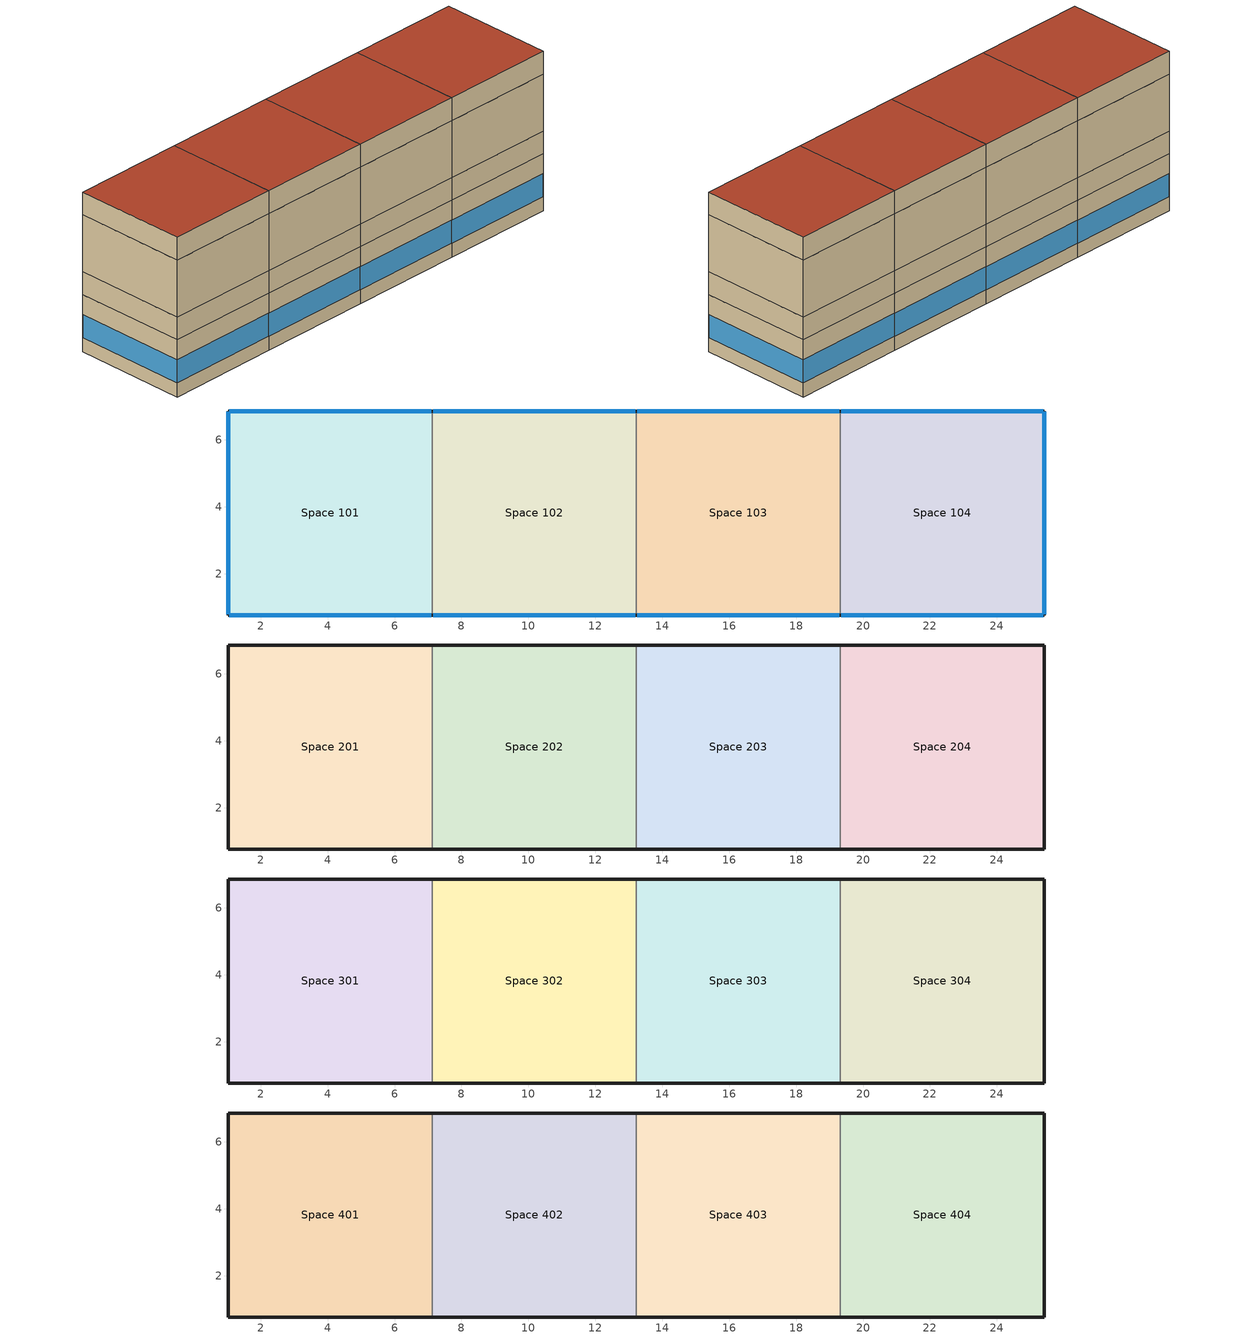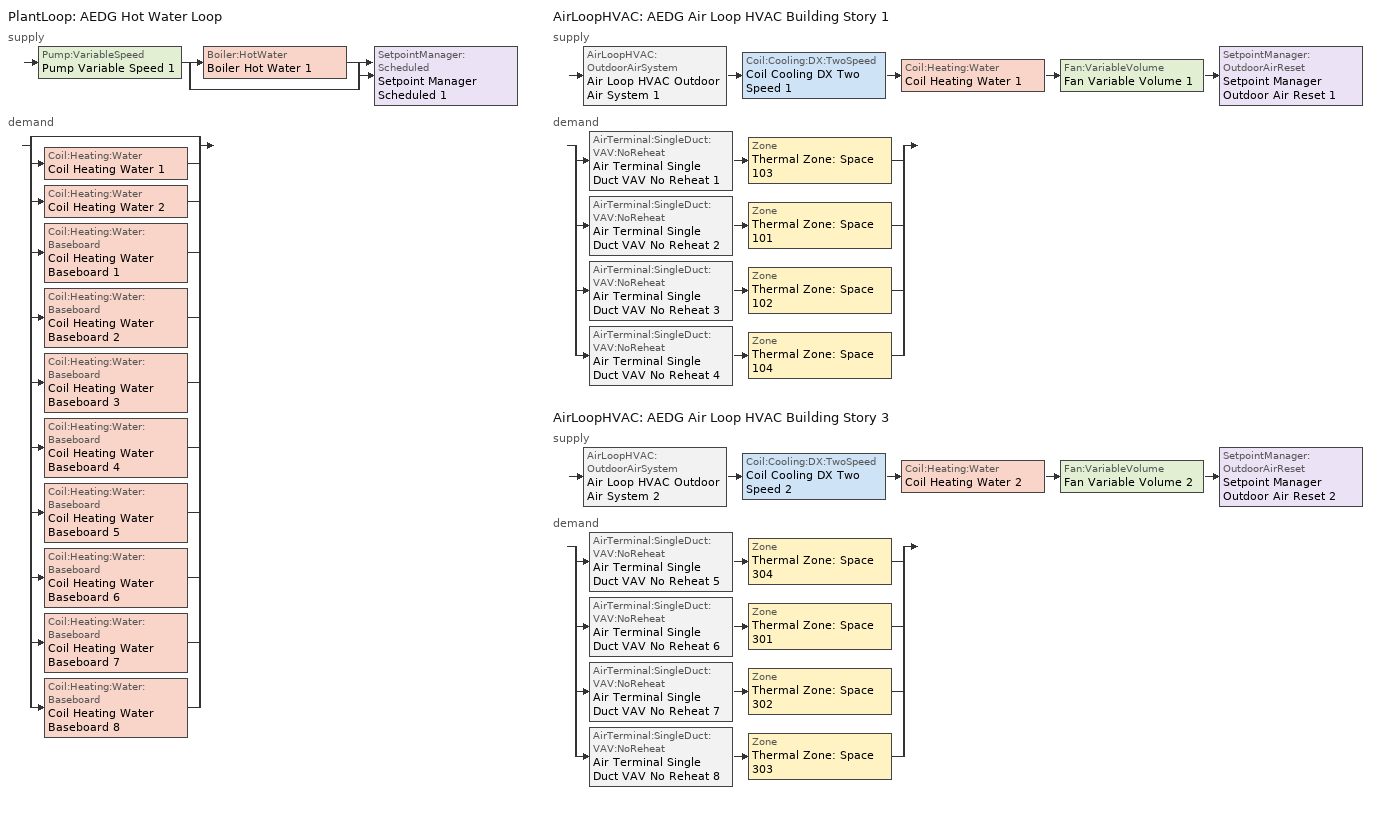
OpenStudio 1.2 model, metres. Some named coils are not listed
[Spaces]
Space 101
 floor ground: 7.13,6.86 7.13,0.77 1.03,0.77 1.03,6.86 z0
 wall outside: 7.13,6.86 1.03,6.86 1.03,0.77 7.13,0.77 z0:3.05
 wall to Space 102: 7.13,0.77 7.13,6.86 z0:3.05
 window: 7.1,6.86 1.06,6.86 / 1.06,0.77 7.1,0.77 / 1.03,6.84 1.03,0.79 z0.76:1.99
Space 102
 floor ground: 13.22,6.86 13.22,0.77 7.13,0.77 7.13,6.86 z0
 wall outside: 7.13,0.77 13.22,0.77 / 13.22,6.86 7.13,6.86 z0:3.05
 wall to Space 103: 13.22,0.77 13.22,6.86 z0:3.05
 window: 13.2,6.86 7.15,6.86 / 7.15,0.77 13.2,0.77 z0.76:1.99
Space 103
 floor ground: 19.32,6.86 19.32,0.77 13.22,0.77 13.22,6.86 z0
 wall outside: 13.22,0.77 19.32,0.77 / 19.32,6.86 13.22,6.86 z0:3.05
 wall to Space 104: 19.32,0.77 19.32,6.86 z0:3.05
 window: 13.25,0.77 19.29,0.77 / 19.29,6.86 13.25,6.86 z0.76:1.99
Space 104
 floor ground: 25.41,6.86 25.41,0.77 19.32,0.77 19.32,6.86 z0
 wall outside: 19.32,0.77 25.41,0.77 25.41,6.86 19.32,6.86 z0:3.05
 window: 19.34,0.77 25.39,0.77 / 25.41,0.79 25.41,6.84 / 25.39,6.86 19.34,6.86 z0.76:1.99
Space 201
 floor to Space 101: 7.13,6.86 7.13,0.77 1.03,0.77 1.03,6.86 z3.05
 wall outside: 7.13,6.86 1.03,6.86 1.03,0.77 7.13,0.77 z3.05:4.27
 wall to Space 202: 7.13,0.77 7.13,6.86 z3.05:4.27
Space 202
 floor to Space 102: 13.22,6.86 13.22,0.77 7.13,0.77 7.13,6.86 z3.05
 wall outside: 7.13,0.77 13.22,0.77 / 13.22,6.86 7.13,6.86 z3.05:4.27
 wall to Space 203: 13.22,0.77 13.22,6.86 z3.05:4.27
Space 203
 floor to Space 103: 19.32,6.86 19.32,0.77 13.22,0.77 13.22,6.86 z3.05
 wall outside: 13.22,0.77 19.32,0.77 / 19.32,6.86 13.22,6.86 z3.05:4.27
 wall to Space 204: 19.32,0.77 19.32,6.86 z3.05:4.27
Space 204
 floor to Space 104: 25.41,6.86 25.41,0.77 19.32,0.77 19.32,6.86 z3.05
 wall outside: 19.32,0.77 25.41,0.77 25.41,6.86 19.32,6.86 z3.05:4.27
Space 301
 floor to Space 201: 7.13,6.86 7.13,0.77 1.03,0.77 1.03,6.86 z4.27
 wall outside: 7.13,6.86 1.03,6.86 1.03,0.77 7.13,0.77 z4.27:7.32
 wall to Space 302: 7.13,0.77 7.13,6.86 z4.27:7.32
Space 302
 floor to Space 202: 13.22,6.86 13.22,0.77 7.13,0.77 7.13,6.86 z4.27
 wall outside: 7.13,0.77 13.22,0.77 / 13.22,6.86 7.13,6.86 z4.27:7.32
 wall to Space 303: 13.22,0.77 13.22,6.86 z4.27:7.32
Space 303
 floor to Space 203: 19.32,6.86 19.32,0.77 13.22,0.77 13.22,6.86 z4.27
 wall outside: 13.22,0.77 19.32,0.77 / 19.32,6.86 13.22,6.86 z4.27:7.32
 wall to Space 304: 19.32,0.77 19.32,6.86 z4.27:7.32
Space 304
 floor to Space 204: 25.41,6.86 25.41,0.77 19.32,0.77 19.32,6.86 z4.27
 wall outside: 19.32,0.77 25.41,0.77 25.41,6.86 19.32,6.86 z4.27:7.32
Space 401
 floor to Space 301: 7.13,6.86 7.13,0.77 1.03,0.77 1.03,6.86 z7.32
 wall outside: 7.13,6.86 1.03,6.86 1.03,0.77 7.13,0.77 z7.32:8.53
 wall to Space 402: 7.13,0.77 7.13,6.86 z7.32:8.53
 roof outside: 7.13,0.77 7.13,6.86 1.03,6.86 1.03,0.77 z8.53
Space 402
 floor to Space 302: 13.22,6.86 13.22,0.77 7.13,0.77 7.13,6.86 z7.32
 wall outside: 7.13,0.77 13.22,0.77 / 13.22,6.86 7.13,6.86 z7.32:8.53
 wall to Space 403: 13.22,0.77 13.22,6.86 z7.32:8.53
 roof outside: 13.22,0.77 13.22,6.86 7.13,6.86 7.13,0.77 z8.53
Space 403
 floor to Space 303: 19.32,6.86 19.32,0.77 13.22,0.77 13.22,6.86 z7.32
 wall outside: 13.22,0.77 19.32,0.77 / 19.32,6.86 13.22,6.86 z7.32:8.53
 wall to Space 404: 19.32,0.77 19.32,6.86 z7.32:8.53
 roof outside: 19.32,0.77 19.32,6.86 13.22,6.86 13.22,0.77 z8.53
Space 404
 floor to Space 304: 25.41,6.86 25.41,0.77 19.32,0.77 19.32,6.86 z7.32
 wall outside: 19.32,0.77 25.41,0.77 25.41,6.86 19.32,6.86 z7.32:8.53
 roof outside: 25.41,0.77 25.41,6.86 19.32,6.86 19.32,0.77 z8.53
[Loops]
PlantLoop 'AEDG Hot Water Loop'
 supply: Pump:VariableSpeed 'Pump Variable Speed 1' > split
  | Boiler:HotWater 'Boiler Hot Water 1'
  | bypass
  join > SetpointManager:Scheduled 'Setpoint Manager Scheduled 1'
 demand: split
  | bypass
  | Coil:Heating:Water 'Coil Heating Water 1'
  | Coil:Heating:Water 'Coil Heating Water 2'
  | Coil:Heating:Water:Baseboard 'Coil Heating Water Baseboard 1'
  | Coil:Heating:Water:Baseboard 'Coil Heating Water Baseboard 2'
  | Coil:Heating:Water:Baseboard 'Coil Heating Water Baseboard 3'
  | Coil:Heating:Water:Baseboard 'Coil Heating Water Baseboard 4'
  | Coil:Heating:Water:Baseboard 'Coil Heating Water Baseboard 5'
  | Coil:Heating:Water:Baseboard 'Coil Heating Water Baseboard 6'
  | Coil:Heating:Water:Baseboard 'Coil Heating Water Baseboard 7'
  | Coil:Heating:Water:Baseboard 'Coil Heating Water Baseboard 8'
AirLoopHVAC 'AEDG Air Loop HVAC Building Story 1'
 supply: AirLoopHVAC:OutdoorAirSystem 'Air Loop HVAC Outdoor Air System 1' > Coil:Cooling:DX:TwoSpeed 'Coil Cooling DX Two Speed 1' > Coil:Heating:Water 'Coil Heating Water 1' > Fan:VariableVolume 'Fan Variable Volume 1' > SetpointManager:OutdoorAirReset 'Setpoint Manager Outdoor Air Reset 1'
 demand: split
  | AirTerminal:SingleDuct:VAV:NoReheat 'Air Terminal Single Duct VAV No Reheat 1' > Zone 'Thermal Zone: Space 103'
  | AirTerminal:SingleDuct:VAV:NoReheat 'Air Terminal Single Duct VAV No Reheat 2' > Zone 'Thermal Zone: Space 101'
  | AirTerminal:SingleDuct:VAV:NoReheat 'Air Terminal Single Duct VAV No Reheat 3' > Zone 'Thermal Zone: Space 102'
  | AirTerminal:SingleDuct:VAV:NoReheat 'Air Terminal Single Duct VAV No Reheat 4' > Zone 'Thermal Zone: Space 104'
AirLoopHVAC 'AEDG Air Loop HVAC Building Story 3'
 supply: AirLoopHVAC:OutdoorAirSystem 'Air Loop HVAC Outdoor Air System 2' > Coil:Cooling:DX:TwoSpeed 'Coil Cooling DX Two Speed 2' > Coil:Heating:Water 'Coil Heating Water 2' > Fan:VariableVolume 'Fan Variable Volume 2' > SetpointManager:OutdoorAirReset 'Setpoint Manager Outdoor Air Reset 2'
 demand: split
  | AirTerminal:SingleDuct:VAV:NoReheat 'Air Terminal Single Duct VAV No Reheat 5' > Zone 'Thermal Zone: Space 304'
  | AirTerminal:SingleDuct:VAV:NoReheat 'Air Terminal Single Duct VAV No Reheat 6' > Zone 'Thermal Zone: Space 301'
  | AirTerminal:SingleDuct:VAV:NoReheat 'Air Terminal Single Duct VAV No Reheat 7' > Zone 'Thermal Zone: Space 302'
  | AirTerminal:SingleDuct:VAV:NoReheat 'Air Terminal Single Duct VAV No Reheat 8' > Zone 'Thermal Zone: Space 303'
[Building]
Secondary School: North Axis {deg}=-0; Space Type=ASHRAE 189.1-2009 ClimateZone 4-8 SecondarySchool Classroom; Default Construction Set=ASHRAE 189.1-2009 ClimateZone 4-5 (s scho) ConstSet
[ClimateZones]
Climate Zone Institution Name 1=ASHRAE; Climate Zone Document Name 1=ANSI/ASHRAE Standard 169; Climate Zone Document Year 1=2006; Climate Zone Institution Name 2=CEC; Climate Zone Document Name 2=California Climate Zone Descriptions; Climate Zone Document Year 2=1995
[Site]
Site 1: Latitude {deg}=41.98; Longitude {deg}=-87.92; Time Zone {hr}=-6; Elevation {m}=201
[SizingPeriod:DesignDay] Barometric Pressure {Pa}=98934; Sky Clearness=0; Rain Indicator=0; Snow Indicator=0; Day of Month=21; Daylight Saving Time Indicator=0; Dry-Bulb Temperature Range Modifier Type=DefaultMultipliers
Name | Maximum Dry-Bulb Temperature {C} | Daily Dry-Bulb Temperature Range {deltaC} | Humidity Indicating Conditions at Maximum Dry-Bulb {BasedOnField A3} | Wind Speed {m/s} | Wind Direction {deg} | Month | Day Type | Humidity Indicating Type | Solar Model Indicator | ASHRAE Taub | ASHRAE Taud
Chicago Ohare Intl Ap Ann Clg .4% Condns Enth=>MDB | 31.4 | 10.5 | 79200 | 5.2 | 230 | 7 | SummerDesignDay | Enthalpy | ASHRAETau | 0.455 | 2.05
Chicago Ohare Intl Ap Ann Clg .4% Condns DP=>MDB | 28.9 | 10.5 | 23.8 | 5.2 | 230 | 7 | SummerDesignDay | Dewpoint | ASHRAETau | 0.455 | 2.05
Chicago Ohare Intl Ap Ann Htg 99.6% Condns DB | -20 | 0 | -20 | 4.9 | 270 | 1 | WinterDesignDay | Wetbulb | ASHRAEClearSky
Chicago Ohare Intl Ap Ann Clg .4% Condns WB=>MDB | 31.2 | 10.5 | 25.5 | 5.2 | 230 | 7 | SummerDesignDay | Wetbulb | ASHRAETau | 0.455 | 2.05
Chicago Ohare Intl Ap Ann Clg .4% Condns DB=>MWB | 33.3 | 10.5 | 23.7 | 5.2 | 230 | 7 | SummerDesignDay | Wetbulb | ASHRAETau | 0.455 | 2.05
Chicago Ohare Intl Ap Ann Hum_n 99.6% Condns DP=>MCDB | -19.2 | 0 | -25.7 | 4.9 | 270 | 1 | WinterDesignDay | Dewpoint | ASHRAEClearSky
Chicago Ohare Intl Ap Ann Htg Wind 99.6% Condns WS=>MCDB | -3.5 | 0 | -3.5 | 12.4 | 270 | 1 | WinterDesignDay | Wetbulb | ASHRAEClearSky
[Construction]
000 ExtSlabCarpet 4in ClimateZone 1-8: MAT-CC05 4 HW CONCRETE, CP02 CARPET PAD
000 Exterior Door: 000 F08 Metal surface, 000 I01 25mm insulation board
000 Exterior Window: 000 Clear 3mm, 000 Air 13mm, 000 Clear 3mm
000 Interior Ceiling: 000 M11 100mm lightweight concrete, 000 F05 Ceiling air space resistance, 000 F16 Acoustic tile
000 Interior Door; 000 Interior Partition: 000 G05 25mm wood
000 Interior Floor: 000 F16 Acoustic tile, 000 F05 Ceiling air space resistance, 000 M11 100mm lightweight concrete
000 Interior Wall: 000 G01a 19mm gypsum board, 000 F04 Wall air space resistance, 000 G01a 19mm gypsum board
000 Interior Window: 000 Clear 3mm
ASHRAE 189.1-2009 ExtRoof IEAD ClimateZone 2-5: Roof Membrane, Roof Insulation [21], Metal Decking
ASHRAE 189.1-2009 ExtWall SteelFrame ClimateZone 4-8: MAT-SHEATH, Wall Insulation [39], 1/2IN Gypsum
ASHRAE 189.1-2009 ExtWindow ClimateZone 4-5: Theoretical Glass [207]
[DefaultConstructionSet]
ASHRAE 189.1-2009 ClimateZone 4-5 (s scho) ConstSet: Default Exterior Surface Constructions=ASHRAE 189.1-2009 ClimateZone 4-5 (s scho) Exterior DefSurfCons; Default Interior Surface Constructions=000 Interior DefSurfCons; Default Ground Contact Surface Constructions=000 Ground DefSurfCons; Default Exterior SubSurface Constructions=ASHRAE 189.1-2009 ClimateZone 4-5 (s scho) Exterior DefSubCons; Default Interior SubSurface Constructions=000 Interior DefSubCons; Interior Partition Construction=000 Interior Partition
[DefaultSubSurfaceConstructions] Glass Door Construction=000 Exterior Window; Skylight Construction=000 Exterior Window; Tubular Daylight Dome Construction=000 Interior Window; Tubular Daylight Diffuser Construction=000 Interior Window
Name | Fixed Window Construction | Operable Window Construction | Door Construction
000 Interior DefSubCons | 000 Interior Window | 000 Interior Window | 000 Interior Door
ASHRAE 189.1-2009 ClimateZone 4-5 (s scho) Exterior DefSubCons | ASHRAE 189.1-2009 ExtWindow ClimateZone 4-5 | ASHRAE 189.1-2009 ExtWindow ClimateZone 4-5 | 000 Exterior Door
[DefaultSurfaceConstructions]
Name | Floor Construction | Wall Construction | Roof Ceiling Construction
000 Ground DefSurfCons | 000 ExtSlabCarpet 4in ClimateZone 1-8 | 000 ExtSlabCarpet 4in ClimateZone 1-8 | 000 ExtSlabCarpet 4in ClimateZone 1-8
000 Interior DefSurfCons | 000 Interior Floor | 000 Interior Wall | 000 Interior Ceiling
ASHRAE 189.1-2009 ClimateZone 4-5 (s scho) Exterior DefSurfCons | 000 ExtSlabCarpet 4in ClimateZone 1-8 | ASHRAE 189.1-2009 ExtWall SteelFrame ClimateZone 4-8 | ASHRAE 189.1-2009 ExtRoof IEAD ClimateZone 2-5
[Material]
Name | Roughness | Thickness | Conductivity | Density | Specific Heat | Thermal Absorptance | Solar Absorptance | Visible Absorptance
000 F08 Metal surface | Smooth | 0.0008 | 45.28 | 7824 | 500
000 F16 Acoustic tile | MediumSmooth | 0.0191 | 0.06 | 368 | 590
000 G01a 19mm gypsum board | MediumSmooth | 0.019 | 0.16 | 800 | 1090
000 G05 25mm wood | MediumSmooth | 0.0254 | 0.15 | 608 | 1630
000 I01 25mm insulation board | MediumRough | 0.0254 | 0.03 | 43 | 1210
000 M11 100mm lightweight concrete | MediumRough | 0.1016 | 0.53 | 1280 | 840
1/2IN Gypsum | Smooth | 0.0127 | 0.16 | 784.9 | 830 | 0.9 | 0.92 | 0.92
MAT-CC05 4 HW CONCRETE | Rough | 0.1016 | 1.311 | 2240 | 836.8 | 0.9 | 0.7 | 0.7
Metal Decking | MediumSmooth | 0.0015 | 45.006 | 7680 | 418.4 | 0.9 | 0.7 | 0.3
Roof Insulation [21] | MediumRough | 0.2105 | 0.049 | 265 | 836.8 | 0.9 | 0.7 | 0.7
Roof Membrane | VeryRough | 0.0095 | 0.16 | 1121.29 | 1460 | 0.9 | 0.7 | 0.7
Wall Insulation [39] | MediumRough | 0.1184 | 0.045 | 265 | 836.8 | 0.9 | 0.7 | 0.7
[Material:AirGap]
Name | Thermal Resistance
000 F04 Wall air space resistance | 0.15
000 F05 Ceiling air space resistance | 0.18
[Material:NoMass] Thermal Absorptance=0.9; Solar Absorptance=0.7
Name | Roughness | Thermal Resistance | Visible Absorptance
CP02 CARPET PAD | VeryRough | 0.2165 | 0.8
MAT-SHEATH | Rough | 0.3626 | 0.7
[WindowMaterial:Gas]
000 Air 13mm: Gas Type=Air; Thickness=0.0127
[WindowMaterial:Glazing] Optical Data Type=SpectralAverage; Thickness=0.003; Infrared Transmittance at Normal Incidence=0
Name | Solar Transmittance at Normal Incidence | Front Side Solar Reflectance at Normal Incidence | Back Side Solar Reflectance at Normal Incidence | Visible Transmittance at Normal Incidence | Front Side Visible Reflectance at Normal Incidence | Back Side Visible Reflectance at Normal Incidence | Front Side Infrared Hemispherical Emissivity | Back Side Infrared Hemispherical Emissivity | Conductivity | Dirt Correction Factor for Solar and Visible Transmittance | Solar Diffusing
000 Clear 3mm | 0.837 | 0.075 | 0.075 | 0.898 | 0.081 | 0.081 | 0.84 | 0.84 | 0.9
Theoretical Glass [207] | 0.3311 | 0.6189 | 0.6189 | 0.44 | 0.51 | 0.51 | 0.9 | 0.9 | 0.0133 | 1 | No
[DefaultScheduleSet] People Activity Level Schedule=SecondarySchool Activity; Lighting Schedule=SecondarySchool Bldg Light; Electric Equipment Schedule=SecondarySchool Bldg Equip; Infiltration Schedule=SecondarySchool Infil
Name | Number of People Schedule
SecondarySchool Cafeteria Schedules; SecondarySchool Classroom Schedules | SecondarySchool Bldg Occ
SecondarySchool Gym Schedules
SecondarySchool Office Schedules | SecondarySchool Office Occ
[DesignSpecification:OutdoorAir] Outdoor Air Method=Sum; Outdoor Air Flow per Floor Area=0; Outdoor Air Flow Rate=0; Outdoor Air Flow Air Changes per Hour=0
Name | Outdoor Air Flow per Person
SecondarySchool Cafeteria Outdoor Air; SecondarySchool Gym Outdoor Air; SecondarySchool Office Outdoor Air | 0.0107645
SecondarySchool Classroom Outdoor Air | 0.0086106
[ElectricEquipment]
Name | Electric Equipment Definition | Space or SpaceType
ASHRAE 189.1-2009 ClimateZone 4-8 SecondarySchool Classroom ElecInst | ASHRAE 189.1-2009 ClimateZone 4-8 SecondarySchool Classroom ElecDef | ASHRAE 189.1-2009 ClimateZone 4-8 SecondarySchool Classroom
ASHRAE 90.1-2004 SecondarySchool Cafeteria ElecInst | ASHRAE 90.1-2004 SecondarySchool Cafeteria ElecDef | ASHRAE 90.1-2004 SecondarySchool Cafeteria
ASHRAE 90.1-2004 SecondarySchool Gym ElecInst | ASHRAE 90.1-2004 SecondarySchool Gym ElecDef | ASHRAE 90.1-2004 SecondarySchool Gym
ASHRAE 90.1-2004 SecondarySchool Office ElecInst | ASHRAE 90.1-2004 SecondarySchool Office ElecDef | ASHRAE 90.1-2004 SecondarySchool Office
[ElectricEquipment:Definition] Design Level Calculation Method=Watts/Area; Design Level=0
Name | Watts per Space Floor Area
ASHRAE 189.1-2009 ClimateZone 4-8 SecondarySchool Classroom ElecDef | 7.31946
ASHRAE 90.1-2004 SecondarySchool Cafeteria ElecDef | 19.2674
ASHRAE 90.1-2004 SecondarySchool Gym ElecDef | 4.9514
ASHRAE 90.1-2004 SecondarySchool Office ElecDef | 10.7639
[Lights]
Name | Lights Definition | Space or SpaceType
ASHRAE 189.1-2009 ClimateZone 4-8 SecondarySchool Classroom LightsInst | ASHRAE 189.1-2009 ClimateZone 4-8 SecondarySchool Classroom LightsDef | ASHRAE 189.1-2009 ClimateZone 4-8 SecondarySchool Classroom
ASHRAE 90.1-2004 SecondarySchool Cafeteria LightsInst | ASHRAE 90.1-2004 SecondarySchool Cafeteria LightsDef | ASHRAE 90.1-2004 SecondarySchool Cafeteria
ASHRAE 90.1-2004 SecondarySchool Gym LightsInst | ASHRAE 90.1-2004 SecondarySchool Gym LightsDef | ASHRAE 90.1-2004 SecondarySchool Gym
ASHRAE 90.1-2004 SecondarySchool Office LightsInst | ASHRAE 90.1-2004 SecondarySchool Office LightsDef | ASHRAE 90.1-2004 SecondarySchool Office
[Lights:Definition] Design Level Calculation Method=Watts/Area; Lighting Level=0
Name | Watts per Space Floor Area
ASHRAE 189.1-2009 ClimateZone 4-8 SecondarySchool Classroom LightsDef | 13.5625
ASHRAE 90.1-2004 SecondarySchool Cafeteria LightsDef; ASHRAE 90.1-2004 SecondarySchool Gym LightsDef | 15.0695
ASHRAE 90.1-2004 SecondarySchool Office LightsDef | 11.8403
[People]
Name | People Definition | Space or SpaceType
ASHRAE 189.1-2009 ClimateZone 4-8 SecondarySchool Classroom PeopInst | SecondarySchool Classroom PeopDef | ASHRAE 189.1-2009 ClimateZone 4-8 SecondarySchool Classroom
ASHRAE 90.1-2004 SecondarySchool Cafeteria PeopInst | SecondarySchool Cafeteria PeopDef | ASHRAE 90.1-2004 SecondarySchool Cafeteria
ASHRAE 90.1-2004 SecondarySchool Gym PeopInst | SecondarySchool Gym PeopDef | ASHRAE 90.1-2004 SecondarySchool Gym
ASHRAE 90.1-2004 SecondarySchool Office PeopInst | SecondarySchool Office PeopDef | ASHRAE 90.1-2004 SecondarySchool Office
[People:Definition] Number of People Calculation Method=People/Area; Number of People=0; Fraction Radiant=0.3
Name | People per Space Floor Area
SecondarySchool Cafeteria PeopDef | 0.71946
SecondarySchool Classroom PeopDef | 0.249938
SecondarySchool Gym PeopDef | 1.0004
SecondarySchool Office PeopDef | 0.0500522
[SpaceInfiltration:DesignFlowRate] Design Flow Rate Calculation Method=AirChanges/Hour; Design Flow Rate=0
Name | Space or SpaceType | Air Changes per Hour
ASHRAE 189.1-2009 ClimateZone 4-8 SecondarySchool Classroom Infil | ASHRAE 189.1-2009 ClimateZone 4-8 SecondarySchool Classroom | 0.135
ASHRAE 90.1-2004 SecondarySchool Cafeteria Infil | ASHRAE 90.1-2004 SecondarySchool Cafeteria | 0.18
ASHRAE 90.1-2004 SecondarySchool Gym Infil | ASHRAE 90.1-2004 SecondarySchool Gym | 0.18
ASHRAE 90.1-2004 SecondarySchool Office Infil | ASHRAE 90.1-2004 SecondarySchool Office | 0.18
[SpaceType] Standards Building Type=SecondarySchool
Name | Default Schedule Set | Design Specification Outdoor Air Object | Standards Space Type
ASHRAE 189.1-2009 ClimateZone 4-8 SecondarySchool Classroom | SecondarySchool Classroom Schedules | SecondarySchool Classroom Outdoor Air | OpenOffice
ASHRAE 90.1-2004 SecondarySchool Cafeteria | SecondarySchool Cafeteria Schedules | SecondarySchool Cafeteria Outdoor Air | Cafeteria
ASHRAE 90.1-2004 SecondarySchool Gym | SecondarySchool Gym Schedules | SecondarySchool Gym Outdoor Air | Gym
ASHRAE 90.1-2004 SecondarySchool Office | SecondarySchool Office Schedules | SecondarySchool Office Outdoor Air | EnclosedOffice
Plenum |  |  | CeilingReturnAirPlenum
[ThermostatSetpoint:DualSetpoint]
SecondarySchool Thermostat: Heating Setpoint Temperature Schedule=SecondarySchool HtgSetp; Cooling Setpoint Temperature Schedule=SecondarySchool ClgSetp
[BuildingStory] Nominal Floor to Floor Height {m}=3.048
Name | Nominal Z Coordinate {m}
Building Story 1 | 0
Building Story 2 | 3.048
Building Story 3 | 6.096
Building Story 4 | 9.144
[Space]
Name | Building Story | Thermal Zone | Space Type
Space 101 | Building Story 1 | Thermal Zone: Space 101
Space 102 | Building Story 1 | Thermal Zone: Space 102
Space 103 | Building Story 1 | Thermal Zone: Space 103
Space 104 | Building Story 1 | Thermal Zone: Space 104 | ASHRAE 90.1-2004 SecondarySchool Cafeteria
Space 201; Space 202; Space 203; Space 204 | Building Story 2 | Thermal Zone: Space 201 - Plus | Plenum
Space 301 | Building Story 3 | Thermal Zone: Space 301
Space 302 | Building Story 3 | Thermal Zone: Space 302
Space 303 | Building Story 3 | Thermal Zone: Space 303 | ASHRAE 90.1-2004 SecondarySchool Office
Space 304 | Building Story 3 | Thermal Zone: Space 304 | ASHRAE 90.1-2004 SecondarySchool Gym
Space 401; Space 402 | Building Story 4 | Thermal Zone: Space 401 - Plus | Plenum
Space 403; Space 404 | Building Story 4 | Thermal Zone: Space 403 - Plus | Plenum
[ThermalZone] Use Ideal Air Loads=No
Name | Thermostat
Thermal Zone: Space 403 - Plus; Thermal Zone: Space 401 - Plus; Thermal Zone: Space 201 - Plus
Thermal Zone: Space 103; Thermal Zone: Space 304; Thermal Zone: Space 301; Thermal Zone: Space 101; Thermal Zone: Space 102; Thermal Zone: Space 302; Thermal Zone: Space 303; Thermal Zone: Space 104 | SecondarySchool Thermostat
[Sizing:Zone] Zone Cooling Design Supply Air Temperature {C}=14; Zone Heating Design Supply Air Temperature {C}=40; Zone Cooling Design Supply Air Humidity Ratio {kg-H2O/kg-air}=0.0085; Zone Heating Design Supply Air Humidity Ratio {kg-H2O/kg-air}=0.008; Cooling Design Air Flow Method=DesignDay; Heating Design Air Flow Method=DesignDay
Thermal Zone: Space 403 - Plus; Thermal Zone: Space 401 - Plus; Thermal Zone: Space 201 - Plus; Thermal Zone: Space 103; Thermal Zone: Space 304; Thermal Zone: Space 301; Thermal Zone: Space 101; Thermal Zone: Space 102; Thermal Zone: Space 302; Thermal Zone: Space 303; Thermal Zone: Space 104
[Zone equipment]
Thermal Zone: Space 103: Air Terminal Single Duct VAV No Reheat 1, Zone HVAC Baseboard Convective Water 5
Thermal Zone: Space 304: Air Terminal Single Duct VAV No Reheat 5, Zone HVAC Baseboard Convective Water 6
Thermal Zone: Space 301: Air Terminal Single Duct VAV No Reheat 6, Zone HVAC Baseboard Convective Water 3
Thermal Zone: Space 101: Air Terminal Single Duct VAV No Reheat 2, Zone HVAC Baseboard Convective Water 7
Thermal Zone: Space 102: Air Terminal Single Duct VAV No Reheat 3, Zone HVAC Baseboard Convective Water 8
Thermal Zone: Space 302: Air Terminal Single Duct VAV No Reheat 7, Zone HVAC Baseboard Convective Water 4
Thermal Zone: Space 303: Air Terminal Single Duct VAV No Reheat 8, Zone HVAC Baseboard Convective Water 1
Thermal Zone: Space 104: Air Terminal Single Duct VAV No Reheat 4, Zone HVAC Baseboard Convective Water 2
[PlantLoop]
AEDG Hot Water Loop: Fluid Type=Water; Maximum Loop Temperature {C}=100; Minimum Loop Temperature {C}=10; Plant Loop Volume {m3}=Autocalculate
[Sizing:Plant]
AEDG Hot Water Loop: Loop Type=Heating; Design Loop Exit Temperature {C}=82; Loop Design Temperature Difference {deltaC}=11
[Pump:VariableSpeed]
Pump Variable Speed 1: Rated Pump Head {Pa}=119563; Motor Efficiency=0.9; Coefficient 1 of the Part Load Performance Curve=0; Coefficient 2 of the Part Load Performance Curve=0.0216; Coefficient 3 of the Part Load Performance Curve=-0.0325; Coefficient 4 of the Part Load Performance Curve=1.0095; Pump Control Type=Intermittent
[Boiler:HotWater]
Boiler Hot Water 1: Nominal Thermal Efficiency=0.9; Water Outlet Upper Temperature Limit {C}=99; Boiler Flow Mode=ConstantFlow; Parasitic Electric Load {W}=0; Sizing Factor=1
[SetpointManager:Scheduled]
Setpoint Manager Scheduled 1: Control Variable=Temperature; Schedule=AEDG HW-Loop-Temp-Schedule
[AirLoopHVAC] Design Supply Air Flow Rate {m3/s}=AutoSize
AEDG Air Loop HVAC Building Story 1; AEDG Air Loop HVAC Building Story 3
[AvailabilityManager:Scheduled] Schedule=AEDG Office HVAC Availability Schedule
Availability Manager Scheduled 1; Availability Manager Scheduled 2
[AvailabilityManager:NightCycle] Control Type=CycleOnAny
Availability Manager Night Cycle 1; Availability Manager Night Cycle 2
[Sizing:System] Type of Load to Size On=Sensible; Design Outdoor Air Flow Rate {m3/s}=Autosize; Minimum System Air Flow Ratio=0.3; Preheat Design Temperature {C}=7; Preheat Design Humidity Ratio {kg-H2O/kg-Air}=0.008; Precool Design Temperature {C}=12.8; Precool Design Humidity Ratio {kg-H2O/kg-Air}=0.008; Central Cooling Design Supply Air Temperature {C}=12.8; Central Heating Design Supply Air Temperature {C}=40; Sizing Option=NonCoincident; 100% Outdoor Air in Cooling=No; 100% Outdoor Air in Heating=No; Central Cooling Design Supply Air Humidity Ratio {kg-H2O/kg-Air}=0.0085; Central Heating Design Supply Air Humidity Ratio {kg-H2O/kg-Air}=0.008; Cooling Design Air Flow Method=DesignDay; Cooling Design Air Flow Rate {m3/s}=0; Heating Design Air Flow Method=DesignDay; Heating Design Air Flow Rate {m3/s}=0; System Outdoor Air Method=VentilationRateProcedure
AEDG Air Loop HVAC Building Story 1; AEDG Air Loop HVAC Building Story 3
[Fan:VariableVolume] Availability Schedule=Always On Discrete; Fan Efficiency=0.69; Pressure Rise {Pa}=1125; Maximum Flow Rate {m3/s}=Autosize; Fan Power Minimum Flow Rate Input Method=FixedFlowRate; Fan Power Minimum Flow Fraction=0.6; Fan Power Minimum Air Flow Rate {m3/s}=0; Motor Efficiency=0.9; Motor In Airstream Fraction=1; Fan Power Coefficient 1=0.0407599; Fan Power Coefficient 2=0.088045; Fan Power Coefficient 3=-0.0729261; Fan Power Coefficient 4=0.94374; Fan Power Coefficient 5=0
Fan Variable Volume 1; Fan Variable Volume 2
[Coil:Heating:Water] Availability Schedule=Always On Discrete
Coil Heating Water 1; Coil Heating Water 2
[Coil:Cooling:DX:TwoSpeed] Availability Schedule=Always On Discrete; Rated High Speed Total Cooling Capacity {W}=Autosize; Rated High Speed Sensible Heat Ratio=Autosize; Rated High Speed COP {W/W}=4; Rated High Speed Air Flow Rate {m3/s}=Autosize; Rated Low Speed Total Cooling Capacity {W}=Autosize; Rated Low Speed Sensible Heat Ratio=Autosize; Rated Low Speed COP {W/W}=4; Condenser Type=AirCooled; High Speed Evaporative Condenser Effectiveness=0; High Speed Evaporative Condenser Air Flow Rate {m3/s}=Autosize; High Speed Evaporative Condenser Pump Rated Power Consumption {W}=Autosize; Low Speed Evaporative Condenser Effectiveness=0; Low Speed Evaporative Condenser Air Flow Rate {m3/s}=Autosize; Low Speed Evaporative Condenser Pump Rated Power Consumption {W}=Autosize; Basin Heater Capacity {W/K}=0; Basin Heater Setpoint Temperature {C}=10
Name | Total Cooling Capacity Function of Temperature Curve | Total Cooling Capacity Function of Flow Fraction Curve | Energy Input Ratio Function of Temperature Curve | Energy Input Ratio Function of Flow Fraction Curve | Part Load Fraction Correlation Curve | Low Speed Total Cooling Capacity Function of Temperature Curve | Low Speed Energy Input Ratio Function of Temperature Curve
Coil Cooling DX Two Speed 1 | Curve Biquadratic 1 | Curve Quadratic 1 | Curve Biquadratic 2 | Curve Quadratic 2 | Curve Quadratic 3 | Curve Biquadratic 1 | Curve Biquadratic 2
Coil Cooling DX Two Speed 2 | Curve Biquadratic 3 | Curve Quadratic 4 | Curve Biquadratic 4 | Curve Quadratic 5 | Curve Quadratic 6 | Curve Biquadratic 3 | Curve Biquadratic 4
[Controller:OutdoorAir] Minimum Outdoor Air Flow Rate {m3/s}=autosize; Maximum Outdoor Air Flow Rate {m3/s}=autosize; Economizer Control Type=DifferentialEnthalpy; Economizer Control Action Type=ModulateFlow; Economizer Maximum Limit Dry-Bulb Temperature {C}=28; Economizer Maximum Limit Enthalpy {J/kg}=64000; Economizer Minimum Limit Dry-Bulb Temperature {C}=-100; Lockout Type=NoLockout; Minimum Limit Type=FixedMinimum; Maximum Fraction of Outdoor Air Schedule=AEDG Office Ventilation Schedule; High Humidity Control=No; Heat Recovery Bypass Control Type=BypassWhenOAFlowGreaterThanMinimum
Name | Controller Mechanical Ventilation
Controller Outdoor Air 1 | Controller Mechanical Ventilation 1
Controller Outdoor Air 2 | Controller Mechanical Ventilation 2
[Controller:MechanicalVentilation] Availability Schedule=Always On Discrete; Demand Controlled Ventilation=Yes; System Outdoor Air Method=ZoneSum
Controller Mechanical Ventilation 1; Controller Mechanical Ventilation 2
[AirLoopHVAC:OutdoorAirSystem]
Name | Controller
Air Loop HVAC Outdoor Air System 1 | Controller Outdoor Air 1
Air Loop HVAC Outdoor Air System 2 | Controller Outdoor Air 2
[HeatExchanger:AirToAir:SensibleAndLatent] Availability Schedule=Always On Discrete; Nominal Supply Air Flow Rate {m3/s}=autosize; Sensible Effectiveness at 100% Heating Air Flow=0.75; Latent Effectiveness at 100% Heating Air Flow=0.69; Sensible Effectiveness at 75% Heating Air Flow=0.75; Latent Effectiveness at 75% Heating Air Flow=0.69; Sensible Effectiveness at 100% Cooling Air Flow=0.75; Latent Effectiveness at 100% Cooling Air Flow=0.69; Sensible Effectiveness at 75% Cooling Air Flow=0.75; Latent Effectiveness at 75% Cooling Air Flow=0.69; Nominal Electric Power {W}=0; Supply Air Outlet Temperature Control=Yes; Heat Exchanger Type=Plate; Frost Control Type=ExhaustOnly; Threshold Temperature {C}=-12.2; Initial Defrost Time Fraction=0.167; Rate of Defrost Time Fraction Increase {1/K}=0.024; Economizer Lockout=Yes
Heat Exchanger Air To Air Sensible And Latent 1; Heat Exchanger Air To Air Sensible And Latent 2
[SetpointManager:OutdoorAirReset] Control Variable=Temperature; Setpoint at Outdoor Low Temperature {C}=15.6; Outdoor Low Temperature {C}=14.4; Setpoint at Outdoor High Temperature {C}=12.8; Outdoor High Temperature {C}=21.1
Setpoint Manager Outdoor Air Reset 1; Setpoint Manager Outdoor Air Reset 2
[Controller:WaterCoil] Action=Normal; Minimum Actuated Flow {m3/s}=0
Controller Water Coil 1; Controller Water Coil 2
[AirTerminal:SingleDuct:VAV:NoReheat] Availability Schedule=Always On Discrete; Maximum Air Flow Rate {m3/s}=autosize; Zone Minimum Air Flow Input Method=Constant; Constant Minimum Air Flow Fraction=0.3
Air Terminal Single Duct VAV No Reheat 1; Air Terminal Single Duct VAV No Reheat 2; Air Terminal Single Duct VAV No Reheat 3; Air Terminal Single Duct VAV No Reheat 4; Air Terminal Single Duct VAV No Reheat 5; Air Terminal Single Duct VAV No Reheat 6; Air Terminal Single Duct VAV No Reheat 7; Air Terminal Single Duct VAV No Reheat 8
[AirLoopHVAC:ReturnPlenum]
Name | ThermalZone
Air Loop HVAC Return Plenum 1 | Thermal Zone: Space 201 - Plus
Air Loop HVAC Return Plenum 2 | Thermal Zone: Space 403 - Plus
Air Loop HVAC Return Plenum 3 | Thermal Zone: Space 401 - Plus
[ZoneHVAC:Baseboard:Convective:Water] Availability Schedule=Always On Discrete
Name | Heating Coil
Zone HVAC Baseboard Convective Water 1 | Coil Heating Water Baseboard 1
Zone HVAC Baseboard Convective Water 2 | Coil Heating Water Baseboard 2
Zone HVAC Baseboard Convective Water 3 | Coil Heating Water Baseboard 3
Zone HVAC Baseboard Convective Water 4 | Coil Heating Water Baseboard 4
Zone HVAC Baseboard Convective Water 5 | Coil Heating Water Baseboard 5
Zone HVAC Baseboard Convective Water 6 | Coil Heating Water Baseboard 6
Zone HVAC Baseboard Convective Water 7 | Coil Heating Water Baseboard 7
Zone HVAC Baseboard Convective Water 8 | Coil Heating Water Baseboard 8
[Schedule:Constant]
Always On Discrete: Value=1
[Schedule:Ruleset]
Name | Default Day Schedule | Summer Design Day Schedule | Winter Design Day Schedule
SecondarySchool Bldg Occ | SecondarySchool Bldg Occ Default Schedule | SecondarySchool Bldg Occ Summer Design Day | SecondarySchool Bldg Occ Winter Design Day
SecondarySchool ClgSetp | SecondarySchool ClgSetp Default Schedule | SecondarySchool ClgSetp Summer Design Day | SecondarySchool ClgSetp Winter Design Day
SecondarySchool HtgSetp | SecondarySchool HtgSetp Default Schedule | SecondarySchool HtgSetp Summer Design Day | SecondarySchool HtgSetp Winter Design Day
SecondarySchool Infil | SecondarySchool Infil Default Schedule | SecondarySchool Infil Summer Design Day | SecondarySchool Infil Winter Design Day
SecondarySchool Bldg Equip | SecondarySchool Bldg Equip Default Schedule | SecondarySchool Bldg Equip Summer Design Day | SecondarySchool Bldg Equip Winter Design Day
SecondarySchool Office Occ | SecondarySchool Office Occ Default Schedule | SecondarySchool Office Occ Summer Design Day | SecondarySchool Office Occ Winter Design Day
SecondarySchool Activity | SecondarySchool Activity Default Schedule | SecondarySchool Activity Summer Design Day | SecondarySchool Activity Winter Design Day
SecondarySchool Bldg Light | SecondarySchool Bldg Light Default Schedule | SecondarySchool Bldg Light Summer Design Day | SecondarySchool Bldg Light Winter Design Day
AEDG Office Ventilation Schedule | AEDG Office Ventilation Schedule Weekday | AEDG Office Ventilation Schedule Summer Design Day | AEDG Office Ventilation Schedule Winter Design Day
AEDG Office HVAC Availability Schedule | AEDG Office HVAC Availability Schedule Weekday | AEDG Office HVAC Availability Schedule Summer Design Day | AEDG Office HVAC Availability Schedule Winter Design Day
AEDG HW-Loop-Temp-Schedule | AEDG HW-Loop-Temp-Schedule All Days
[Schedule:Day]
SecondarySchool Bldg Occ Default Schedule; SecondarySchool Bldg Occ Rule 2 Day Schedule; SecondarySchool Bldg Occ Summer Design Day: 8, 0, 0, 16, 0, 0.7, 21, 0, 0.15, 24, 0, 0
SecondarySchool Bldg Occ Rule 5 Day Schedule; SecondarySchool Bldg Occ Rule 3 Day Schedule; SecondarySchool Bldg Occ Rule 1 Day Schedule; SecondarySchool Bldg Occ Winter Design Day; SecondarySchool Office Occ Rule 5 Day Schedule; SecondarySchool Office Occ Rule 3 Day Schedule; SecondarySchool Office Occ Rule 1 Day Schedule; SecondarySchool Office Occ Winter Design Day; AEDG Office Ventilation Schedule Sunday; AEDG Office HVAC Availability Schedule Sunday: 24, 0, 0
SecondarySchool Bldg Occ Rule 4 Day Schedule: 8, 0, 0, 21, 0, 0.15, 24, 0, 0
SecondarySchool ClgSetp Default Schedule; SecondarySchool ClgSetp Rule 1 Day Schedule: 6, 0, 27, 21, 0, 24, 24, 0, 27
SecondarySchool ClgSetp Rule 2 Day Schedule: 7, 0, 27, 18, 0, 24, 24, 0, 27
SecondarySchool ClgSetp Summer Design Day: 24, 0, 24
SecondarySchool ClgSetp Winter Design Day: 24, 0, 27
SecondarySchool HtgSetp Default Schedule; SecondarySchool HtgSetp Rule 1 Day Schedule: 6, 0, 16, 21, 0, 21, 24, 0, 16
SecondarySchool HtgSetp Rule 2 Day Schedule: 7, 0, 16, 18, 0, 21, 24, 0, 16
SecondarySchool HtgSetp Winter Design Day: 24, 0, 21
SecondarySchool HtgSetp Summer Design Day: 24, 0, 16
SecondarySchool Infil Default Schedule; SecondarySchool Infil Winter Design Day; SecondarySchool Infil Summer Design Day: 7, 0, 1, 21, 0, 0.5, 24, 0, 1
SecondarySchool Bldg Equip Default Schedule; SecondarySchool Bldg Equip Rule 2 Day Schedule; SecondarySchool Bldg Equip Summer Design Day: 8, 0, 0.35, 17, 0, 0.95, 24, 0, 0.35
SecondarySchool Bldg Equip Rule 5 Day Schedule; SecondarySchool Bldg Equip Rule 1 Day Schedule; SecondarySchool Bldg Equip Winter Design Day: 24, 0, 0.35
SecondarySchool Bldg Equip Rule 4 Day Schedule: 8, 0, 0.25, 17, 0, 0.5, 24, 0, 0.25
SecondarySchool Bldg Equip Rule 3 Day Schedule: 24, 0, 0.25
SecondarySchool Office Occ Default Schedule; SecondarySchool Office Occ Rule 2 Day Schedule; SecondarySchool Office Occ Summer Design Day: 8, 0, 0, 17, 0, 0.95, 21, 0, 0.15, 24, 0, 0
SecondarySchool Office Occ Rule 4 Day Schedule: 8, 0, 0, 17, 0, 0.5, 24, 0, 0
SecondarySchool Activity Default Schedule; SecondarySchool Activity Winter Design Day; SecondarySchool Activity Summer Design Day: 24, 0, 120
SecondarySchool Bldg Light Default Schedule; SecondarySchool Bldg Light Rule 2 Day Schedule; SecondarySchool Bldg Light Summer Design Day: 7, 0, 0.1773, 21, 0, 0.9, 24, 0, 0.1773
SecondarySchool Bldg Light Rule 5 Day Schedule; SecondarySchool Bldg Light Rule 3 Day Schedule; SecondarySchool Bldg Light Rule 1 Day Schedule; SecondarySchool Bldg Light Winter Design Day: 24, 0, 0.1773
SecondarySchool Bldg Light Rule 4 Day Schedule: 8, 0, 0.1773, 20, 0, 0.5, 24, 0, 0.1773
AEDG Office Ventilation Schedule Weekday: 7, 0, 0, 22, 0, 1, 24, 0, 0
AEDG Office Ventilation Schedule Winter Design Day; AEDG Office Ventilation Schedule Summer Design Day; AEDG Office HVAC Availability Schedule Winter Design Day; AEDG Office HVAC Availability Schedule Summer Design Day: 24, 0, 1
AEDG Office Ventilation Schedule Saturday: 7, 0, 0, 18, 0, 1, 24, 0, 0
AEDG Office HVAC Availability Schedule Weekday: 6, 0, 0, 22, 0, 1, 24, 0, 0
AEDG Office HVAC Availability Schedule Saturday: 6, 0, 0, 18, 0, 1, 24, 0, 0
AEDG HW-Loop-Temp-Schedule All Days: 24, 0, 67
[Schedule:Rule] Date Specification Type=DateRange; Start Day=1
Name | Schedule Ruleset | Rule Order | Day Schedule | Apply Sunday | Apply Monday | Apply Tuesday | Apply Wednesday | Apply Thursday | Apply Friday | Apply Saturday | Start Month | End Month | End Day
SecondarySchool Bldg Occ Rule 5 | SecondarySchool Bldg Occ | 4 | SecondarySchool Bldg Occ Rule 5 Day Schedule | Yes | No | No | No | No | No | Yes | 1 | 6 | 30
SecondarySchool Bldg Occ Rule 4 | SecondarySchool Bldg Occ | 3 | SecondarySchool Bldg Occ Rule 4 Day Schedule | No | Yes | Yes | Yes | Yes | Yes | No | 7 | 9 | 1
SecondarySchool Bldg Occ Rule 3 | SecondarySchool Bldg Occ | 2 | SecondarySchool Bldg Occ Rule 3 Day Schedule | Yes | No | No | No | No | No | Yes | 7 | 9 | 1
SecondarySchool Bldg Occ Rule 2 | SecondarySchool Bldg Occ | 1 | SecondarySchool Bldg Occ Rule 2 Day Schedule | No | Yes | Yes | Yes | Yes | Yes | No | 9 | 12 | 31
SecondarySchool Bldg Occ Rule 1 | SecondarySchool Bldg Occ | 0 | SecondarySchool Bldg Occ Rule 1 Day Schedule | Yes | No | No | No | No | No | Yes | 9 | 12 | 31
SecondarySchool ClgSetp Rule 2 | SecondarySchool ClgSetp | 1 | SecondarySchool ClgSetp Rule 2 Day Schedule | Yes | Yes | Yes | Yes | Yes | Yes | Yes | 7 | 9 | 1
SecondarySchool ClgSetp Rule 1 | SecondarySchool ClgSetp | 0 | SecondarySchool ClgSetp Rule 1 Day Schedule | Yes | Yes | Yes | Yes | Yes | Yes | Yes | 9 | 12 | 31
SecondarySchool HtgSetp Rule 2 | SecondarySchool HtgSetp | 1 | SecondarySchool HtgSetp Rule 2 Day Schedule | Yes | Yes | Yes | Yes | Yes | Yes | Yes | 7 | 9 | 1
SecondarySchool HtgSetp Rule 1 | SecondarySchool HtgSetp | 0 | SecondarySchool HtgSetp Rule 1 Day Schedule | Yes | Yes | Yes | Yes | Yes | Yes | Yes | 9 | 12 | 31
SecondarySchool Bldg Equip Rule 5 | SecondarySchool Bldg Equip | 4 | SecondarySchool Bldg Equip Rule 5 Day Schedule | Yes | No | No | No | No | No | Yes | 1 | 6 | 30
SecondarySchool Bldg Equip Rule 4 | SecondarySchool Bldg Equip | 3 | SecondarySchool Bldg Equip Rule 4 Day Schedule | No | Yes | Yes | Yes | Yes | Yes | No | 7 | 9 | 1
SecondarySchool Bldg Equip Rule 3 | SecondarySchool Bldg Equip | 2 | SecondarySchool Bldg Equip Rule 3 Day Schedule | Yes | No | No | No | No | No | Yes | 7 | 9 | 1
SecondarySchool Bldg Equip Rule 2 | SecondarySchool Bldg Equip | 1 | SecondarySchool Bldg Equip Rule 2 Day Schedule | No | Yes | Yes | Yes | Yes | Yes | No | 9 | 12 | 31
SecondarySchool Bldg Equip Rule 1 | SecondarySchool Bldg Equip | 0 | SecondarySchool Bldg Equip Rule 1 Day Schedule | Yes | No | No | No | No | No | Yes | 9 | 12 | 31
SecondarySchool Office Occ Rule 5 | SecondarySchool Office Occ | 4 | SecondarySchool Office Occ Rule 5 Day Schedule | Yes | No | No | No | No | No | Yes | 1 | 6 | 30
SecondarySchool Office Occ Rule 4 | SecondarySchool Office Occ | 3 | SecondarySchool Office Occ Rule 4 Day Schedule | No | Yes | Yes | Yes | Yes | Yes | No | 7 | 9 | 1
SecondarySchool Office Occ Rule 3 | SecondarySchool Office Occ | 2 | SecondarySchool Office Occ Rule 3 Day Schedule | Yes | No | No | No | No | No | Yes | 7 | 9 | 1
SecondarySchool Office Occ Rule 2 | SecondarySchool Office Occ | 1 | SecondarySchool Office Occ Rule 2 Day Schedule | No | Yes | Yes | Yes | Yes | Yes | No | 9 | 12 | 31
SecondarySchool Office Occ Rule 1 | SecondarySchool Office Occ | 0 | SecondarySchool Office Occ Rule 1 Day Schedule | Yes | No | No | No | No | No | Yes | 9 | 12 | 31
SecondarySchool Bldg Light Rule 5 | SecondarySchool Bldg Light | 4 | SecondarySchool Bldg Light Rule 5 Day Schedule | Yes | No | No | No | No | No | Yes | 1 | 6 | 30
SecondarySchool Bldg Light Rule 4 | SecondarySchool Bldg Light | 3 | SecondarySchool Bldg Light Rule 4 Day Schedule | No | Yes | Yes | Yes | Yes | Yes | No | 7 | 9 | 1
SecondarySchool Bldg Light Rule 3 | SecondarySchool Bldg Light | 2 | SecondarySchool Bldg Light Rule 3 Day Schedule | Yes | No | No | No | No | No | Yes | 7 | 9 | 1
SecondarySchool Bldg Light Rule 2 | SecondarySchool Bldg Light | 1 | SecondarySchool Bldg Light Rule 2 Day Schedule | No | Yes | Yes | Yes | Yes | Yes | No | 9 | 12 | 31
SecondarySchool Bldg Light Rule 1 | SecondarySchool Bldg Light | 0 | SecondarySchool Bldg Light Rule 1 Day Schedule | Yes | No | No | No | No | No | Yes | 9 | 12 | 31
AEDG Office Ventilation Schedule Saturday Rule | AEDG Office Ventilation Schedule | 1 | AEDG Office Ventilation Schedule Saturday |  |  |  |  |  |  | Yes | 1 | 12 | 31
AEDG Office Ventilation Schedule Sunday Rule | AEDG Office Ventilation Schedule | 0 | AEDG Office Ventilation Schedule Sunday | Yes |  |  |  |  |  |  | 1 | 12 | 31
AEDG Office HVAC Availability Schedule Saturday Rule | AEDG Office HVAC Availability Schedule | 1 | AEDG Office HVAC Availability Schedule Saturday |  |  |  |  |  |  | Yes | 1 | 12 | 31
AEDG Office HVAC Availability Schedule Sunday Rule | AEDG Office HVAC Availability Schedule | 0 | AEDG Office HVAC Availability Schedule Sunday | Yes |  |  |  |  |  |  | 1 | 12 | 31
[Curve:Biquadratic] Minimum Value of x {BasedOnField A2}=16.5556; Maximum Value of x {BasedOnField A2}=22.1111; Minimum Value of y {BasedOnField A3}=23.7778; Maximum Value of y {BasedOnField A3}=47.66
Name | Coefficient1 Constant | Coefficient2 x | Coefficient3 x**2 | Coefficient4 y | Coefficient5 y**2 | Coefficient6 x*y
Curve Biquadratic 1; Curve Biquadratic 3 | 1.39072 | -0.0529058 | 0.0018423 | 0.00058267 | -0.000186814 | 0.000265159
Curve Biquadratic 2; Curve Biquadratic 4 | -0.536161 | 0.105138 | -0.00172659 | 0.0149848 | 0.000659948 | -0.0017385
[Curve:Quadratic]
Name | Coefficient1 Constant | Coefficient2 x | Coefficient3 x**2 | Minimum Value of x {BasedOnField A2} | Maximum Value of x {BasedOnField A2}
Curve Quadratic 1; Curve Quadratic 4 | 0.718954 | 0.435436 | -0.154193 | 0.75 | 1.25
Curve Quadratic 2; Curve Quadratic 5 | 1.19525 | -0.306138 | 0.110973 | 0.75 | 1.25
Curve Quadratic 3; Curve Quadratic 6 | 0.771 | 0.229 | 0 | 0 | 1
